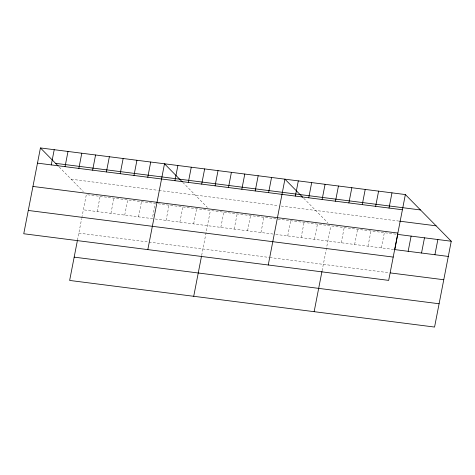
<?xml version="1.0" encoding="UTF-8"?>
<svg xmlns="http://www.w3.org/2000/svg" width="475" height="475" viewBox="0 0 475 475"><rect width="100%" height="100%" fill="white"/><g stroke="black" fill="none" stroke-linecap="round" stroke-linejoin="round"><path stroke-width="0.36" stroke-dasharray="2.38 1.78" d="M77.467 240.184L81.67 218.553M81.813 217.829L86.325 194.619L155.254 203.425L152.303 218.619L83.368 209.813M97.155 211.577L100.112 196.377M110.942 213.34L113.893 198.14M124.729 215.098L127.68 199.898M138.516 216.861L141.467 201.661M166.084 220.382L169.041 205.182M179.871 222.146L182.828 206.946M193.658 223.903L196.614 208.709M201.679 255.33L210.401 210.467M220.828 227.377L223.778 212.177M234.205 229.087L237.162 213.887M247.588 230.797L250.539 215.597M260.965 232.507L263.922 217.307M287.725 235.921L290.682 220.727M301.108 237.631L304.065 222.437M314.492 239.341L317.442 224.141M322.103 270.714L330.826 225.851M341.252 242.761L344.203 227.561M354.629 244.471L357.586 229.271M368.012 246.181L370.969 230.981M381.395 247.891L384.346 232.691M71.179 179.212L158.252 190.338M158.977 190.428L278.356 205.681M281.17 206.043L398.78 221.065M158.157 203.793L275.892 218.833M278.006 219.106L396.316 234.223M155.2 218.993L274.348 234.211M275.755 234.395L394.772 249.601M78.838 233.118L269.111 257.426M269.818 257.521L388.835 272.721M303.715 198.283L327.798 222.775M182.774 182.37L207.367 207.385M59.215 167.046L83.297 191.538"/><path stroke-width="0.71" d="M40.434 147.939L23.75 233.759L388.675 280.381L405.359 194.56L40.434 147.939L58.176 165.989M51.264 164.902L54.215 149.702M65.051 166.66L68.002 151.466M78.838 168.423L81.789 153.223M77.33 240.89L69.641 280.44L434.566 327.061L451.25 241.241L405.359 194.56M92.625 170.181L95.576 154.987M106.406 171.944L109.363 156.744M120.193 173.708L123.15 158.507M133.98 175.465L136.937 160.271M147.767 177.228L150.723 162.028M147.826 249.612L164.504 163.792L182.252 181.842M174.931 180.696L177.888 165.502M188.314 182.406L191.271 167.212M201.697 184.116L204.648 168.922M215.074 185.826L218.031 170.632M193.717 296.287L201.542 256.037M228.457 187.536L231.408 172.336M241.834 189.246L244.791 174.046M255.217 190.956L258.174 175.756M268.601 192.666L271.552 177.466M268.25 264.997L284.935 179.176L302.676 197.226M295.361 196.086L298.312 180.886M308.738 197.79L311.695 182.596M322.121 199.5L325.072 184.306M335.498 201.21L338.455 186.016M314.141 311.677L321.967 271.421M348.882 202.92L351.838 187.726M362.265 204.63L365.216 189.43M375.642 206.34L378.599 191.14M389.025 208.05L391.976 192.85M408.156 251.305L411.107 236.111M421.533 253.015L424.49 237.821M434.916 254.725L437.867 239.531M55.575 163.341L420.5 209.962M37.477 163.139L402.402 209.76M399.487 221.154L436.103 225.833M32.947 186.443L397.872 233.065M451.25 241.241L397.729 234.401L394.772 249.601L448.293 256.435M28.28 210.455L393.205 257.076M390.242 272.905L443.763 279.739M74.171 257.135L439.096 303.757"/></g></svg>
